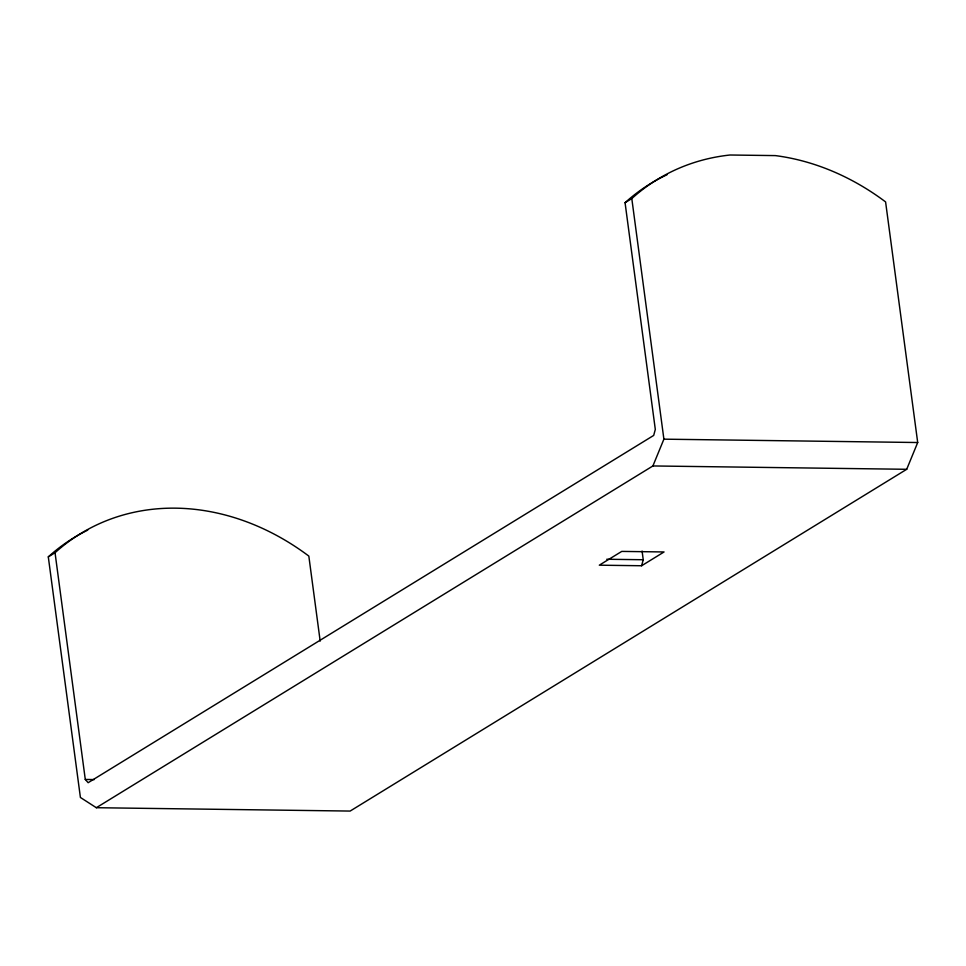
<?xml version="1.0" encoding="UTF-8"?>
<svg xmlns="http://www.w3.org/2000/svg" width="966" height="966" viewBox="0 0 966 966"><rect width="100%" height="100%" fill="white"/><g stroke="black" fill="none" stroke-linecap="round" stroke-linejoin="round"><path stroke-width="1.45" d="M641.617 565.75L664.053 551.96L621.754 551.405L599.318 565.182L641.617 565.75L643.235 559.737L642.088 551.067M96.334 807.709L652.907 465.95L663.896 439.168L631.8 198.573A241.403 202.329 58.4 0 1 730.055 155.007L775.336 155.598A241.403 202.329 58.4 0 1 885.593 201.918L917.7 442.525L906.7 469.295L350.139 811.066L96.334 807.709L80.407 797.469L48.3 556.875A241.403 202.329 58.4 0 1 87.725 530.117M48.3 556.875L55.038 552.733A241.403 202.329 58.4 0 1 308.83 556.09L320.181 641.11M55.038 552.733L85.286 779.453L88.148 782.702L653.692 435.425L655.31 429.423L625.062 202.703L631.8 198.573M663.896 439.168L917.7 442.525M652.907 465.95L906.7 469.295M606.781 559.254L643.235 559.737M85.286 779.453L94.294 779.574M625.062 202.703A241.403 202.329 58.4 0 1 667.095 174.701"/></g></svg>
